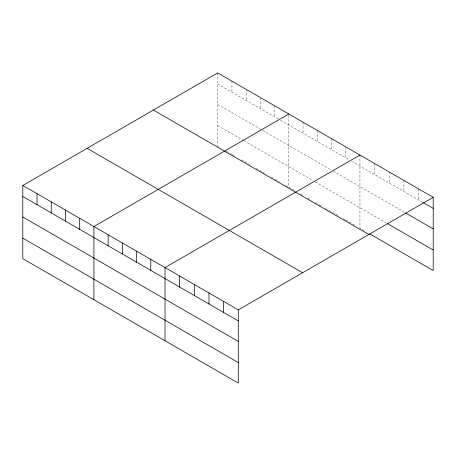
<?xml version="1.0" encoding="UTF-8"?>
<svg xmlns="http://www.w3.org/2000/svg" width="456" height="456" viewBox="0 0 456 456"><rect width="100%" height="100%" fill="white"/><g stroke="black" fill="none" stroke-linecap="round" stroke-linejoin="round"><path stroke-width="0.34" stroke-dasharray="2.28 1.71" d="M217.717 72.937L217.717 146.119L220.088 147.493M217.717 83.961L278.16 118.856M280.531 120.224L349.267 159.913M351.639 161.281L422.82 202.379M217.717 104.475L262.16 130.131M262.753 130.473L331.489 170.162M333.268 171.188L405.116 212.667M217.717 125.611L243.196 140.323M243.789 140.665L313.124 180.69M315.495 182.058L386.186 222.876M226.603 151.255L231.939 154.333M232.531 154.675L234.903 156.043M241.418 159.805L249.717 164.599M256.232 168.361L264.531 173.149M271.046 176.911L274.603 178.969M275.196 179.311L279.346 181.705M285.861 185.467L288.232 186.835M294.16 190.255L288.825 187.177L288.825 113.989M300.675 194.017L303.046 195.39M307.789 198.126L311.345 200.178M315.495 202.572L322.01 206.334M325.567 208.386L338.603 215.916M343.345 218.652L345.124 219.678M345.716 220.02L355.788 225.834M364.207 230.702L359.938 228.234L359.938 155.046M418.545 188.887L418.545 199.91M403.896 180.422L403.896 191.452M389.242 171.963L389.242 182.987M374.587 163.505L374.587 174.528M345.716 146.832L345.716 157.861M331.489 138.624L331.489 149.648M317.268 130.41L317.268 141.44M303.046 122.202L303.046 133.226M274.603 105.781L274.603 116.804M260.382 97.567L260.382 108.591M246.16 89.359L246.16 100.383M231.939 81.145L231.939 92.169"/><path stroke-width="0.68" d="M22.8 185.472L238.283 309.88L238.283 383.063L22.8 258.655L22.8 185.472L217.717 72.937L433.2 197.345L433.2 270.528L369.702 233.871M288.825 113.989L93.907 226.524L93.907 299.712M359.938 155.046L165.021 267.581L165.021 340.763M238.283 309.88L433.2 197.345M423.43 202.726L433.2 208.369M405.726 213.02L433.2 228.883M387.412 223.582L433.2 250.019M153.393 110.073L368.875 234.481M87.124 148.331L302.607 272.739M22.8 196.496L238.283 320.904M22.8 217.01L238.283 341.419M22.8 238.14L238.283 362.548M223.628 301.416L223.628 312.445M208.979 292.957L208.979 303.981M194.324 284.498L194.324 295.522M179.67 276.04L179.67 287.063M150.799 259.367L150.799 270.391M136.578 251.159L136.578 262.183M122.35 242.945L122.35 253.969M108.129 234.737L108.129 245.761M79.686 218.316L79.686 229.339M65.464 210.102L65.464 221.126M51.243 201.894L51.243 212.918M37.021 193.68L37.021 204.704"/></g></svg>
